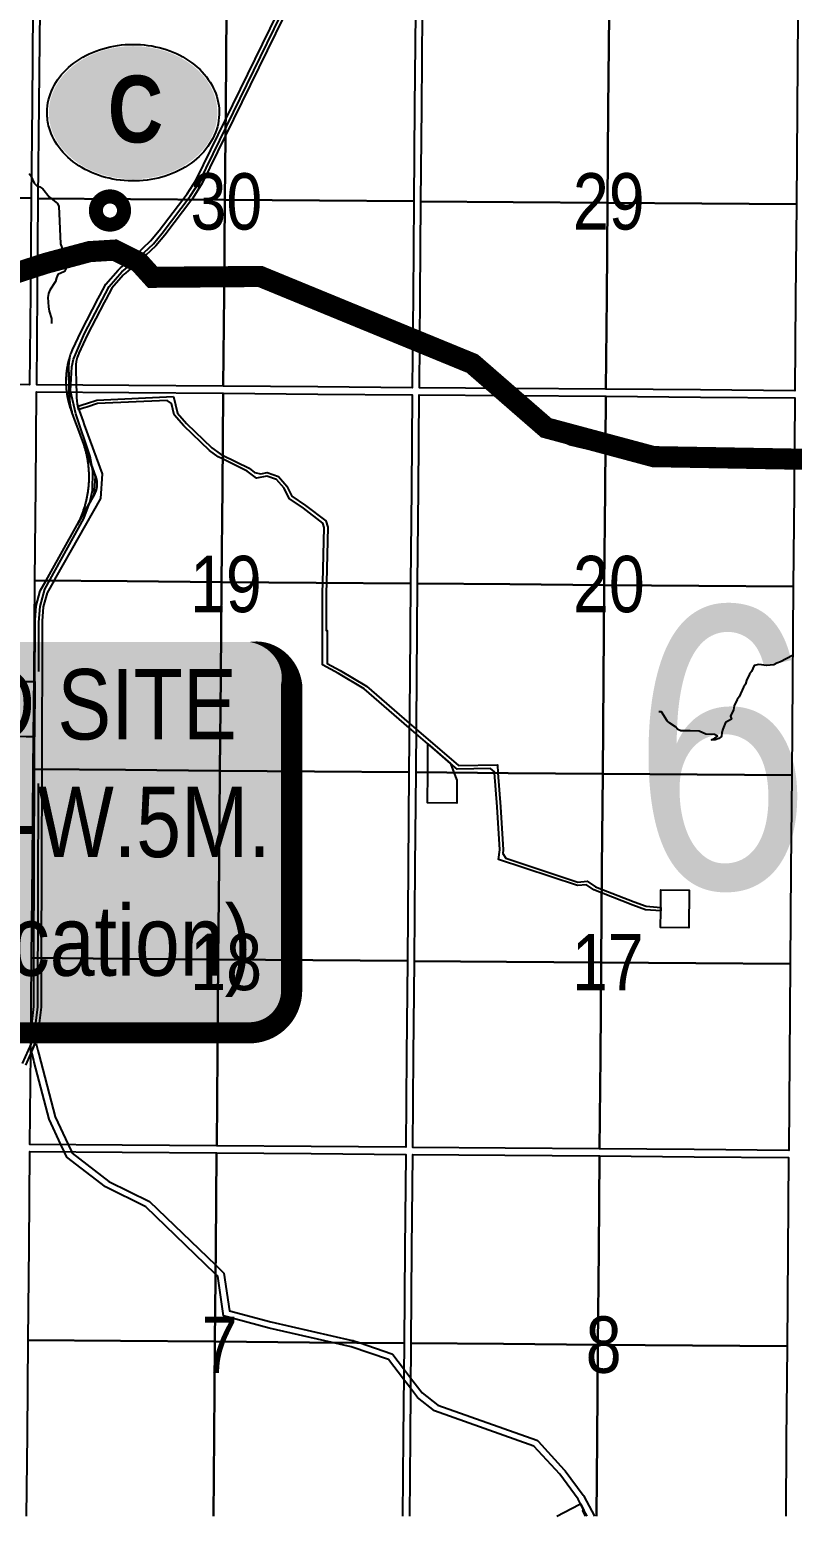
# Model space of a CAD drawing. Extents: x 463734 to 467682, y 6044208 to 6047032.
# Drawn here: x 466264.8 to 466373.1, y 6044452.8 to 6044663.8 of the extents above; entities that cross this region are included whole.
import ezdxf
from ezdxf.enums import TextEntityAlignment as Align

# ---------------------------------------------------------------- set-up
doc = ezdxf.new("R2010")
doc.units = 0
doc.header["$LTSCALE"] = 5
doc.linetypes.add('DASHED2', pattern=[9.525, 6.35, -3.175])
for name, color, linetype in [('CG-NOTES', 7, 'Continuous'), ('RoadSeg', 57, 'DASHED2'), ('ROUTE-MAP-ROUTE', 90, 'Continuous'), ('T-WATER', 160, 'Continuous')]:
    doc.layers.add(name, color=color, linetype=linetype)
doc.layers.add('Sections', color=7, linetype='Continuous', true_color=0x13f661)
doc.styles.add('120', font='ARIALN.TTF', dxfattribs={"height": 13})
doc.styles.add('80', font='ARIALN.TTF', dxfattribs={"height": 10})
doc.styles.add('BOLD', font='ARIALNB.TTF')

# ---------------------------------------------------------------- blocks, each defined once
blk = doc.blocks.new('*U425')
h = blk.add_hatch(color=255)
edge = h.paths.add_edge_path()
edge.add_line((-46.5, -28.5), (46.5, -28.5))
edge.add_arc((46.5, -22.5), 6, 270, 360)
edge.add_line((52.5, -22.5), (52.5, 21))
edge.add_arc((46.5, 21), 6, 0, 90)
edge.add_line((46.5, 27), (-46.5, 27))
edge.add_arc((-46.5, 21), 6, 90, 180)
edge.add_line((-52.5, 21), (-52.5, -22.5))
edge.add_arc((-46.5, -22.5), 6, 180, 270)
at = {"color": 14, "flags": 128}
blk.add_lwpolyline([(-32.7, 50.19, 0, 7.5, 0), (0, 0, 0, 0, 0)], format="xyseb", dxfattribs=at)
blk.add_lwpolyline([(-46.5, -28.5, 3, 3, 0), (46.5, -28.5, 3, 3, 0.414214), (52.5, -22.5, 3, 3, 0), (52.5, 21, 3, 0, 0.414214), (46.5, 27, 0, 0, 0), (-46.5, 27, 0, 0, 0.414214), (-52.5, 21, 0, 0, 0), (-52.5, -22.5, 0, 3, 0.414214)], format="xyseb", close=True, dxfattribs=at)
at = {"color": 14, "style": '80'}
blk.add_attdef('ENTER_TEXT_001', (-35.99, -5), '', height=10, dxfattribs=at)
blk = doc.blocks.new('AA')
at = {"const_width": 4}
blk.add_lwpolyline([(-1, 0, 1), (1, 0, 1)], format="xyb", close=True, dxfattribs=at)
blk.add_circle((0, 0), 2)
blk = doc.blocks.new('Route_Letters')
h = blk.add_hatch(color=255)
h.dxf.hatch_style = 1
edge = h.paths.add_edge_path()
edge.add_ellipse((-0.12, 0.46), major_axis=(-11.97, 0), ratio=0.789318, start_angle=0, end_angle=360)
at = {"color": 5}
blk.add_open_spline([(-12.34, 0.46), (-12.34, -0.25), (-12.24, -0.97), (-11.72, -2.79), (-11.14, -3.88), (-9.56, -5.81), (-8.54, -6.66), (-6.22, -8.02), (-4.9, -8.54), (-2.12, -9.17), (-0.66, -9.3), (2.22, -9.13), (3.64, -8.84), (6.27, -7.89), (7.48, -7.22), (9.54, -5.6), (10.38, -4.64), (11.6, -2.54), (11.97, -1.4), (12.18, 0.91), (12.02, 2.08), (11.2, 4.3), (10.54, 5.35), (8.8, 7.2), (7.72, 7.99), (5.29, 9.24), (3.93, 9.68), (1.11, 10.18), (-0.35, 10.23), (-3.22, 9.91), (-4.61, 9.55), (-7.16, 8.47), (-8.32, 7.75), (-10.24, 6.02), (-11, 5.02), (-12.05, 2.86), (-12.32, 1.7), (-12.34, 0.52), (-12.34, 0.49), (-12.34, 0.46)], degree=3, knots=[0, 0, 0, 0, 0.219529, 0.219529, 0.575727, 0.575727, 0.931924, 0.931924, 1.288121, 1.288121, 1.644318, 1.644318, 2.000515, 2.000515, 2.356712, 2.356712, 2.712909, 2.712909, 3.069107, 3.069107, 3.425304, 3.425304, 3.781501, 3.781501, 4.137698, 4.137698, 4.493895, 4.493895, 4.850092, 4.850092, 5.20629, 5.20629, 5.562487, 5.562487, 5.918684, 5.918684, 6.274881, 6.274881, 6.283185, 6.283185, 6.283185, 6.283185], dxfattribs=at)
at = {"color": 14, "style": 'BOLD'}
blk.add_attdef('A', text='', height=9.5, dxfattribs=at).set_placement((0.22, 0.98), align=Align.MIDDLE)

msp = doc.modelspace()

# ---------------------------------------------------------------- linework, layer by layer
at = {"layer": 'RoadSeg'}
for points in [[(466279.69, 6044630.898), (466282.389, 6044633.43), (466283.655, 6044634.929), (466287.619, 6044640.16), (466288.919, 6044642.225), (466300.479, 6044665.846), (466320.402, 6044705.791), (466321.102, 6044707.457), (466321.435, 6044709.123), (466321.468, 6044710.822), (466319.169, 6044741.373), (466319.403, 6044742.972), (466320.302, 6044744.737), (466321.268, 6044745.87), (466328.764, 6044753.533)], [(466279.69, 6044630.898), (466278.924, 6044631.531), (466277.492, 6044632.264), (466275.892, 6044632.697), (466275.026, 6044632.697), (466273.76, 6044632.597), (466271.228, 6044631.931), (466263.332, 6044629.399), (466260.534, 6044629.066), (466208.062, 6044628.999), (466183.242, 6044629.199), (466145.395, 6044629.199)], [(466263.832, 6044517.058), (466265.065, 6044519.924), (466265.664, 6044522.489), (466265.964, 6044525.087), (466266.131, 6044579.725), (466266.297, 6044581.924), (466266.964, 6044584.389), (466272.527, 6044594.417), (466273.36, 6044596.683), (466273.727, 6044598.415), (466273.793, 6044601.147), (466273.394, 6044603.212), (466271.395, 6044609.276), (466270.629, 6044612.541), (466270.795, 6044615.972), (466271.062, 6044617.038), (466272.627, 6044620.703), (466276.092, 6044627.367), (466277.925, 6044629.432), (466279.69, 6044630.898)], [(466384.968, 6044602.513), (466372.375, 6044602.746), (466371.708, 6044602.913), (466368.61, 6044602.846), (466364.479, 6044603.046), (466356.883, 6044603.113), (466353.385, 6044603.246), (466342.857, 6044605.178), (466340.491, 6044606.045), (466339.192, 6044606.777), (466336.927, 6044608.443), (466331.23, 6044613.807), (466328.731, 6044615.839), (466323.6, 6044618.538), (466319.303, 6044620.537), (466302.545, 6044626.533), (466298.147, 6044627.966), (466295.049, 6044628.499), (466292.084, 6044628.633), (466287.153, 6044628.533), (466283.388, 6044628.732), (466281.956, 6044629.199), (466279.69, 6044630.898)]]:
    msp.add_lwpolyline(points, dxfattribs=at)
at = {"layer": 'ROUTE-MAP-ROUTE', "const_width": 2.998, "flags": 128}
msp.add_lwpolyline([(466477.759, 6044562.945), (466477.64, 6044571.321), (466476.483, 6044579.747), (466476.604, 6044583.963), (466477.096, 6044601.023), (466353.37, 6044603.208), (466338.138, 6044607.294), (466327.658, 6044616.409), (466297.551, 6044628.775), (466282.275, 6044628.659), (466280.334, 6044630.801), (466276.872, 6044632.518), (466273.33, 6044632.302), (466267.111, 6044630.64), (466261.761, 6044628.905), (466210.93, 6044629.122), (466212.015, 6044622.185), (466216.498, 6044619.511), (466215.155, 6044613.903)], dxfattribs=at)
at = {"layer": 'Sections', "color": 8}
for points in [[(466264.933, 6044626.477), (466264.817, 6044613.42), (466251.409, 6044613.544), (466238.001, 6044613.668), (466224.592, 6044613.792), (466211.519, 6044613.913), (466211.64, 6044626.975), (466211.764, 6044640.373), (466211.889, 6044653.771), (466212.013, 6044667.168), (466225.081, 6044667.042), (466238.484, 6044666.913), (466251.887, 6044666.784), (466265.29, 6044666.655), (466265.171, 6044653.262), (466265.052, 6044639.87)], [(466265.171, 6044653.262), (466265.052, 6044639.87), (466251.647, 6044639.997), (466238.241, 6044640.123), (466238.363, 6044653.518), (466238.484, 6044666.913), (466251.887, 6044666.784), (466265.29, 6044666.655)], [(466319.241, 6044626.05), (466319.13, 6044612.992), (466305.719, 6044613.098), (466292.308, 6044613.203), (466278.898, 6044613.309), (466265.822, 6044613.412), (466265.938, 6044626.469), (466266.057, 6044639.862), (466266.176, 6044653.255), (466266.295, 6044666.647), (466279.366, 6044666.545), (466292.772, 6044666.439), (466306.178, 6044666.334), (466319.584, 6044666.229), (466319.47, 6044652.836), (466319.355, 6044639.443)], [(466292.655, 6044653.047), (466292.539, 6044639.654), (466279.13, 6044639.759), (466266.057, 6044639.862), (466266.176, 6044653.255), (466266.295, 6044666.647), (466279.366, 6044666.545), (466292.772, 6044666.439)], [(466319.47, 6044652.836), (466319.355, 6044639.443), (466305.947, 6044639.549), (466292.539, 6044639.654), (466292.655, 6044653.047), (466292.772, 6044666.439), (466306.178, 6044666.334), (466319.584, 6044666.229)], [(466373.547, 6044625.627), (466373.44, 6044612.568), (466360.03, 6044612.673), (466346.62, 6044612.777), (466333.21, 6044612.882), (466320.135, 6044612.984), (466320.246, 6044626.042), (466320.36, 6044639.435), (466320.474, 6044652.828), (466320.589, 6044666.221), (466333.659, 6044666.119), (466347.064, 6044666.015), (466360.47, 6044665.911), (466373.875, 6044665.807), (466373.766, 6044652.413), (466373.656, 6044639.02)], [(466346.841, 6044639.229), (466333.433, 6044639.333), (466320.36, 6044639.435), (466320.474, 6044652.828), (466320.589, 6044666.221), (466333.659, 6044666.119), (466347.064, 6044666.015), (466346.953, 6044652.622)], [(466373.766, 6044652.413), (466373.656, 6044639.02), (466360.249, 6044639.124), (466346.841, 6044639.229), (466346.953, 6044652.622), (466347.064, 6044666.015), (466360.47, 6044665.911), (466373.875, 6044665.807)], [(466264.933, 6044626.477), (466264.817, 6044613.42), (466251.409, 6044613.544), (466238.001, 6044613.668), (466238.119, 6044626.728), (466238.241, 6044640.123), (466251.647, 6044639.997), (466265.052, 6044639.87)], [(466292.539, 6044639.654), (466292.422, 6044626.261), (466292.308, 6044613.203), (466278.898, 6044613.309), (466265.822, 6044613.412), (466265.938, 6044626.469), (466266.057, 6044639.862), (466279.13, 6044639.759)], [(466292.308, 6044613.203), (466292.422, 6044626.261), (466292.539, 6044639.654), (466305.947, 6044639.549), (466319.355, 6044639.443), (466319.241, 6044626.05), (466319.13, 6044612.992), (466305.719, 6044613.098)], [(466346.729, 6044625.835), (466346.62, 6044612.777), (466333.21, 6044612.882), (466320.135, 6044612.984), (466320.246, 6044626.042), (466320.36, 6044639.435), (466333.433, 6044639.333), (466346.841, 6044639.229)], [(466346.841, 6044639.229), (466360.249, 6044639.124), (466373.656, 6044639.02), (466373.547, 6044625.627), (466373.44, 6044612.568), (466360.03, 6044612.673), (466346.62, 6044612.777), (466346.729, 6044625.835)], [(466270.805, 6044609.632), (466270.823, 6044609.577), (466270.805, 6044609.607), (466270.768, 6044609.704), (466270.733, 6044609.801), (466270.698, 6044609.898), (466270.664, 6044609.995), (466270.631, 6044610.093), (466270.598, 6044610.191), (466270.567, 6044610.289), (466270.536, 6044610.388), (466270.506, 6044610.487), (466270.478, 6044610.586), (466270.449, 6044610.685), (466270.422, 6044610.785), (466270.396, 6044610.884), (466270.37, 6044610.984), (466270.346, 6044611.085), (466270.322, 6044611.185), (466270.299, 6044611.286), (466270.277, 6044611.387), (466270.256, 6044611.488), (466270.236, 6044611.589), (466270.217, 6044611.69), (466270.198, 6044611.792), (466270.181, 6044611.893), (466270.164, 6044611.995), (466270.148, 6044612.097), (466270.133, 6044612.199), (466270.119, 6044612.302), (466270.107, 6044612.397), (466270.094, 6044612.506), (466270.082, 6044612.609), (466270.072, 6044612.712), (466270.062, 6044612.814), (466270.053, 6044612.917), (466270.045, 6044613.02), (466270.038, 6044613.123), (466270.032, 6044613.226), (466270.027, 6044613.329), (466270.024, 6044613.403), (466270.023, 6044613.432), (466270.02, 6044613.535), (466270.017, 6044613.639), (466270.016, 6044613.742), (466270.015, 6044613.845), (466270.015, 6044613.948), (466270.016, 6044614.051), (466270.018, 6044614.154), (466270.021, 6044614.258), (466270.025, 6044614.361), (466270.029, 6044614.464), (466270.035, 6044614.567), (466270.041, 6044614.67), (466270.049, 6044614.773), (466270.057, 6044614.876), (466270.066, 6044614.978), (466270.076, 6044615.081), (466270.087, 6044615.184), (466270.099, 6044615.286), (466270.111, 6044615.389), (466270.125, 6044615.491), (466270.14, 6044615.593), (466270.155, 6044615.695), (466270.171, 6044615.797), (466270.188, 6044615.899), (466270.206, 6044616.001), (466270.225, 6044616.102), (466270.245, 6044616.203), (466270.265, 6044616.304), (466270.287, 6044616.405), (466270.309, 6044616.506), (466270.332, 6044616.607), (466270.357, 6044616.707), (466270.382, 6044616.807), (466270.407, 6044616.907), (466270.434, 6044617.007), (466270.462, 6044617.106), (466270.49, 6044617.205), (466270.514, 6044617.262), (466270.504, 6044617.218), (466270.493, 6044617.175), (466270.483, 6044617.131), (466270.473, 6044617.087), (466270.464, 6044617.043), (466270.455, 6044616.999), (466270.447, 6044616.955), (466270.439, 6044616.911), (466270.431, 6044616.867), (466270.423, 6044616.823), (466270.416, 6044616.778), (466270.41, 6044616.734), (466270.403, 6044616.69), (466270.397, 6044616.645), (466270.392, 6044616.601), (466270.387, 6044616.556), (466270.382, 6044616.512), (466270.378, 6044616.467), (466270.374, 6044616.422), (466270.37, 6044616.378), (466270.367, 6044616.333), (466270.364, 6044616.288), (466270.362, 6044616.243), (466270.36, 6044616.199), (466270.358, 6044616.154), (466270.357, 6044616.109), (466270.356, 6044616.064), (466270.355, 6044616.019), (466270.355, 6044615.974), (466270.355, 6044615.93), (466270.356, 6044615.885), (466270.357, 6044615.84), (466270.423, 6044613.4), (466270.45, 6044612.395), (466270.473, 6044611.543), (466270.475, 6044611.486), (466270.477, 6044611.429), (466270.48, 6044611.371), (466270.483, 6044611.314), (466270.487, 6044611.257), (466270.491, 6044611.2), (466270.496, 6044611.143), (466270.501, 6044611.086), (466270.506, 6044611.029), (466270.513, 6044610.972), (466270.519, 6044610.915), (466270.526, 6044610.858), (466270.534, 6044610.802), (466270.542, 6044610.745), (466270.551, 6044610.688), (466270.56, 6044610.632), (466270.569, 6044610.575), (466270.58, 6044610.519), (466270.59, 6044610.463), (466270.601, 6044610.406), (466270.613, 6044610.35), (466270.625, 6044610.294), (466270.637, 6044610.238), (466270.65, 6044610.183), (466270.663, 6044610.127), (466270.677, 6044610.071), (466270.692, 6044610.016), (466270.706, 6044609.961), (466270.722, 6044609.906), (466270.737, 6044609.851), (466270.754, 6044609.796), (466270.77, 6044609.741), (466270.788, 6044609.686), (466270.805, 6044609.632)], [(466318.778, 6044571.809), (466318.664, 6044558.416), (466305.249, 6044558.522), (466291.833, 6044558.628), (466278.418, 6044558.734), (466265.337, 6044558.837), (466265.456, 6044572.23), (466265.575, 6044585.622), (466265.694, 6044599.015), (466265.813, 6044612.407), (466278.889, 6044612.304), (466292.3, 6044612.199), (466305.71, 6044612.093), (466319.121, 6044611.988), (466319.007, 6044598.595), (466318.893, 6044585.202)], [(466292.183, 6044598.806), (466292.067, 6044585.414), (466278.653, 6044585.519), (466265.575, 6044585.622), (466265.694, 6044599.015), (466265.813, 6044612.407), (466278.889, 6044612.304), (466292.3, 6044612.199)], [(466319.007, 6044598.595), (466318.893, 6044585.202), (466305.48, 6044585.308), (466292.067, 6044585.414), (466292.183, 6044598.806), (466292.3, 6044612.199), (466305.71, 6044612.093), (466319.121, 6044611.988)], [(466285.249, 6044611.737), (466285.788, 6044609.39), (466287.08, 6044607.913), (466290.693, 6044604.474), (466291.86, 6044603.588), (466292.189, 6044603.429), (466295.989, 6044601.587), (466296.75, 6044600.978), (466297.629, 6044600.767), (466298.515, 6044600.951), (466300.137, 6044600.372), (466301.346, 6044599.024), (466302.057, 6044597.594), (466303.99, 6044596.276), (466306.878, 6044594.079), (466307.143, 6044593.201), (466306.937, 6044585.32), (466306.899, 6044583.868), (466306.894, 6044578.542), (466307.06, 6044578.542), (466307.057, 6044573.859), (466308.902, 6044572.84), (466312.614, 6044570.646), (466318.689, 6044565.395), (466319.686, 6044564.533), (466325.673, 6044559.357), (466331.212, 6044559.487), (466331.299, 6044558.341), (466331.666, 6044553.521), (466332.041, 6044547.387), (466331.986, 6044546.882), (466332.416, 6044546.215), (466342.636, 6044542.832), (466343.975, 6044542.938), (466345.119, 6044542.17), (466345.993, 6044541.825), (466350.607, 6044540.002), (466352.334, 6044539.394), (466354.396, 6044539.232), (466354.392, 6044538.731), (466352.229, 6044538.901), (466350.433, 6044539.534), (466345.988, 6044541.289), (466344.885, 6044541.725), (466343.841, 6044542.426), (466342.574, 6044542.326), (466331.39, 6044546.026), (466331.54, 6044547.399), (466331.168, 6044553.487), (466330.798, 6044558.345), (466330.788, 6044558.479), (466330.251, 6044558.965), (466325.493, 6044558.853), (466324.578, 6044559.644), (466322.666, 6044561.297), (466321.358, 6044562.427), (466319.681, 6044563.877), (466318.683, 6044564.739), (466312.322, 6044570.239), (466308.654, 6044572.406), (466306.391, 6044573.656), (466306.399, 6044583.875), (466306.437, 6044585.324), (466306.641, 6044593.134), (466306.447, 6044593.78), (466303.697, 6044595.87), (466301.668, 6044597.254), (466300.929, 6044598.741), (466299.85, 6044599.944), (466298.48, 6044600.434), (466297.011, 6044600.128), (466295.72, 6044601.162), (466292.184, 6044602.876), (466291.597, 6044603.16), (466290.369, 6044604.093), (466286.719, 6044607.567), (466285.329, 6044609.156), (466284.967, 6044610.732), (466284.356, 6044611.196), (466274.447, 6044610.735), (466272.951, 6044610.245), (466272.541, 6044610.111), (466271.992, 6044609.929), (466271.8, 6044609.868), (466271.692, 6044610.204), (466271.659, 6044610.347), (466271.848, 6044610.413), (466272.401, 6044610.591), (466272.908, 6044610.757), (466274.356, 6044611.231), (466285.249, 6044611.737)], [(466373.104, 6044571.384), (466372.994, 6044557.991), (466359.579, 6044558.096), (466346.164, 6044558.201), (466332.749, 6044558.306), (466319.669, 6044558.409), (466319.783, 6044571.801), (466319.897, 6044585.194), (466320.012, 6044598.587), (466320.126, 6044611.98), (466333.201, 6044611.878), (466346.611, 6044611.773), (466360.022, 6044611.668), (466373.432, 6044611.564), (466373.323, 6044598.171), (466373.213, 6044584.777)], [(466346.388, 6044584.987), (466332.975, 6044585.092), (466319.897, 6044585.194), (466320.012, 6044598.587), (466320.126, 6044611.98), (466333.201, 6044611.878), (466346.611, 6044611.773), (466346.5, 6044598.38)], [(466373.323, 6044598.171), (466373.213, 6044584.777), (466359.801, 6044584.882), (466346.388, 6044584.987), (466346.5, 6044598.38), (466346.611, 6044611.773), (466360.022, 6044611.668), (466373.432, 6044611.564)], [(466273.978, 6044597.783), (466271.588, 6044593.521), (466271.645, 6044593.638), (466271.702, 6044593.751), (466271.759, 6044593.864), (466271.815, 6044593.978), (466271.87, 6044594.092), (466271.924, 6044594.207), (466271.976, 6044594.322), (466272.028, 6044594.438), (466272.079, 6044594.554), (466272.129, 6044594.671), (466272.178, 6044594.788), (466272.225, 6044594.905), (466272.272, 6044595.023), (466272.318, 6044595.141), (466272.362, 6044595.26), (466272.406, 6044595.379), (466272.449, 6044595.499), (466272.49, 6044595.618), (466272.531, 6044595.739), (466272.57, 6044595.859), (466272.608, 6044595.98), (466272.646, 6044596.101), (466272.682, 6044596.223), (466272.717, 6044596.345), (466272.751, 6044596.467), (466272.785, 6044596.589), (466272.817, 6044596.712), (466272.847, 6044596.835), (466272.877, 6044596.958), (466272.906, 6044597.081), (466272.934, 6044597.205), (466272.96, 6044597.329), (466272.986, 6044597.453), (466273.01, 6044597.578), (466273.034, 6044597.702), (466273.056, 6044597.827), (466273.077, 6044597.952), (466273.097, 6044598.077), (466273.116, 6044598.203), (466273.134, 6044598.328), (466273.151, 6044598.454), (466273.167, 6044598.58), (466273.181, 6044598.706), (466273.195, 6044598.832), (466273.207, 6044598.958), (466273.219, 6044599.084), (466273.229, 6044599.211), (466273.238, 6044599.337), (466273.246, 6044599.464), (466273.253, 6044599.59), (466273.259, 6044599.717), (466273.263, 6044599.844), (466273.267, 6044599.971), (466273.269, 6044600.097), (466273.271, 6044600.224), (466273.271, 6044600.351), (466273.27, 6044600.478), (466273.268, 6044600.605), (466273.265, 6044600.731), (466273.261, 6044600.858), (466273.256, 6044600.985), (466273.249, 6044601.111), (466273.242, 6044601.238), (466273.233, 6044601.365), (466273.224, 6044601.491), (466273.213, 6044601.617), (466273.201, 6044601.744), (466273.188, 6044601.87), (466273.174, 6044601.996), (466273.159, 6044602.122), (466273.142, 6044602.247), (466273.125, 6044602.373), (466273.107, 6044602.498), (466273.087, 6044602.624), (466273.066, 6044602.749), (466273.045, 6044602.874), (466273.022, 6044602.998), (466272.998, 6044603.123), (466272.973, 6044603.247), (466272.947, 6044603.371), (466272.92, 6044603.495), (466272.891, 6044603.619), (466272.862, 6044603.742), (466272.832, 6044603.865), (466272.8, 6044603.988), (466272.767, 6044604.111), (466272.734, 6044604.233), (466272.699, 6044604.355), (466272.663, 6044604.477), (466272.627, 6044604.598), (466272.589, 6044604.719), (466272.55, 6044604.84), (466272.514, 6044604.964), (466274.188, 6044600.402), (466274.197, 6044600.376), (466274.206, 6044600.35), (466274.215, 6044600.324), (466274.224, 6044600.298), (466274.232, 6044600.272), (466274.24, 6044600.245), (466274.248, 6044600.219), (466274.256, 6044600.193), (466274.264, 6044600.167), (466274.271, 6044600.14), (466274.278, 6044600.114), (466274.285, 6044600.087), (466274.291, 6044600.06), (466274.298, 6044600.034), (466274.304, 6044600.007), (466274.31, 6044599.98), (466274.315, 6044599.953), (466274.321, 6044599.927), (466274.326, 6044599.9), (466274.331, 6044599.873), (466274.335, 6044599.846), (466274.34, 6044599.819), (466274.344, 6044599.792), (466274.348, 6044599.764), (466274.352, 6044599.737), (466274.355, 6044599.71), (466274.359, 6044599.683), (466274.362, 6044599.656), (466274.365, 6044599.628), (466274.367, 6044599.601), (466274.37, 6044599.574), (466274.372, 6044599.546), (466274.373, 6044599.519), (466274.375, 6044599.492), (466274.376, 6044599.464), (466274.378, 6044599.437), (466274.378, 6044599.409), (466274.379, 6044599.382), (466274.38, 6044599.355), (466274.38, 6044599.327), (466274.38, 6044599.3), (466274.379, 6044599.272), (466274.379, 6044599.245), (466274.378, 6044599.217), (466274.377, 6044599.19), (466274.376, 6044599.163), (466274.374, 6044599.135), (466274.373, 6044599.108), (466274.371, 6044599.081), (466274.368, 6044599.053), (466274.366, 6044599.026), (466274.363, 6044598.999), (466274.36, 6044598.971), (466274.357, 6044598.944), (466274.354, 6044598.917), (466274.35, 6044598.89), (466274.346, 6044598.863), (466274.342, 6044598.835), (466274.338, 6044598.808), (466274.333, 6044598.781), (466274.328, 6044598.754), (466274.323, 6044598.727), (466274.318, 6044598.701), (466274.313, 6044598.674), (466274.307, 6044598.647), (466274.301, 6044598.62), (466274.295, 6044598.593), (466274.288, 6044598.567), (466274.281, 6044598.54), (466274.275, 6044598.514), (466274.267, 6044598.487), (466274.26, 6044598.461), (466274.252, 6044598.434), (466274.245, 6044598.408), (466274.236, 6044598.382), (466274.228, 6044598.356), (466274.22, 6044598.33), (466274.211, 6044598.304), (466274.202, 6044598.278), (466274.193, 6044598.252), (466274.183, 6044598.226), (466274.174, 6044598.201), (466274.164, 6044598.175), (466274.154, 6044598.15), (466274.143, 6044598.124), (466274.133, 6044598.099), (466274.122, 6044598.074), (466274.111, 6044598.048), (466274.1, 6044598.023), (466274.088, 6044597.999), (466274.077, 6044597.974), (466274.065, 6044597.949), (466274.053, 6044597.924), (466274.041, 6044597.9), (466274.028, 6044597.875), (466274.015, 6044597.851), (466274.002, 6044597.827), (466273.989, 6044597.803), (466273.978, 6044597.783)], [(466291.95, 6044572.021), (466291.833, 6044558.628), (466278.418, 6044558.734), (466265.337, 6044558.837), (466265.456, 6044572.23), (466265.575, 6044585.622), (466278.653, 6044585.519), (466292.067, 6044585.414)], [(466318.778, 6044571.809), (466318.664, 6044558.416), (466305.249, 6044558.522), (466291.833, 6044558.628), (466291.95, 6044572.021), (466292.067, 6044585.414), (466305.48, 6044585.308), (466318.893, 6044585.202)], [(466346.388, 6044584.987), (466346.276, 6044571.594), (466346.164, 6044558.201), (466332.749, 6044558.306), (466319.669, 6044558.409), (466319.783, 6044571.801), (466319.897, 6044585.194), (466332.975, 6044585.092)], [(466373.104, 6044571.384), (466372.994, 6044557.991), (466359.579, 6044558.096), (466346.164, 6044558.201), (466346.276, 6044571.594), (466346.388, 6044584.987), (466359.801, 6044584.882), (466373.213, 6044584.777)], [(466264.339, 6044563.463), (466260.365, 6044563.481), (466260.402, 6044571.307), (466264.408, 6044571.288), (466265.413, 6044571.283), (466265.563, 6044571.282), (466265.526, 6044563.457), (466265.344, 6044563.458), (466264.339, 6044563.463)], [(466325.476, 6044557.278), (466325.448, 6044554.029), (466321.286, 6044554.065), (466321.324, 6044558.42), (466321.358, 6044562.427), (466324.578, 6044559.644), (466325.054, 6044558.39), (466325.476, 6044557.278)], [(466318.321, 6044518.238), (466318.21, 6044505.18), (466304.79, 6044505.286), (466291.37, 6044505.392), (466277.95, 6044505.498), (466264.865, 6044505.602), (466264.98, 6044518.659), (466265.099, 6044532.052), (466265.218, 6044545.444), (466265.337, 6044558.837), (466278.418, 6044558.734), (466291.833, 6044558.628), (466305.249, 6044558.522), (466318.664, 6044558.416), (466318.55, 6044545.024), (466318.436, 6044531.631)], [(466291.717, 6044545.235), (466291.6, 6044531.843), (466278.182, 6044531.949), (466265.099, 6044532.052), (466265.218, 6044545.444), (466265.337, 6044558.837), (466278.418, 6044558.734), (466291.833, 6044558.628)], [(466318.436, 6044531.631), (466305.018, 6044531.737), (466291.6, 6044531.843), (466291.717, 6044545.235), (466291.833, 6044558.628), (466305.249, 6044558.522), (466318.664, 6044558.416), (466318.55, 6044545.024)], [(466372.666, 6044517.811), (466372.56, 6044504.752), (466359.14, 6044504.858), (466345.72, 6044504.963), (466332.3, 6044505.069), (466319.215, 6044505.172), (466319.326, 6044518.23), (466319.44, 6044531.623), (466319.555, 6044545.016), (466319.669, 6044558.409), (466332.749, 6044558.306), (466346.164, 6044558.201), (466359.579, 6044558.096), (466372.994, 6044557.991), (466372.885, 6044544.597), (466372.776, 6044531.204)], [(466346.052, 6044544.808), (466345.94, 6044531.414), (466332.523, 6044531.52), (466319.44, 6044531.623), (466319.555, 6044545.016), (466319.669, 6044558.409), (466332.749, 6044558.306), (466346.164, 6044558.201)], [(466372.885, 6044544.597), (466372.776, 6044531.204), (466359.358, 6044531.309), (466345.94, 6044531.414), (466346.052, 6044544.808), (466346.164, 6044558.201), (466359.579, 6044558.096), (466372.994, 6044557.991)], [(466354.392, 6044538.731), (466354.396, 6044539.232), (466354.416, 6044541.707), (466358.411, 6044541.675), (466358.369, 6044536.352), (466354.374, 6044536.383), (466354.392, 6044538.731)], [(466291.483, 6044518.45), (466291.37, 6044505.392), (466277.95, 6044505.498), (466264.865, 6044505.602), (466264.98, 6044518.659), (466265.099, 6044532.052), (466278.182, 6044531.949), (466291.6, 6044531.843)], [(466318.436, 6044531.631), (466318.321, 6044518.238), (466318.21, 6044505.18), (466304.79, 6044505.286), (466291.37, 6044505.392), (466291.483, 6044518.45), (466291.6, 6044531.843), (466305.018, 6044531.737)], [(466345.829, 6044518.021), (466345.72, 6044504.963), (466332.3, 6044505.069), (466319.215, 6044505.172), (466319.326, 6044518.23), (466319.44, 6044531.623), (466332.523, 6044531.52), (466345.94, 6044531.414)], [(466372.666, 6044517.811), (466372.56, 6044504.752), (466359.14, 6044504.858), (466345.72, 6044504.963), (466345.829, 6044518.021), (466345.94, 6044531.414), (466359.358, 6044531.309), (466372.776, 6044531.204)], [(466291.244, 6044490.995), (466291.128, 6044477.602), (466277.705, 6044477.708), (466264.618, 6044477.812), (466264.737, 6044491.205), (466264.856, 6044504.597), (466277.941, 6044504.494), (466291.361, 6044504.388)], [(466317.973, 6044477.39), (466304.55, 6044477.496), (466291.128, 6044477.602), (466291.244, 6044490.995), (466291.361, 6044504.388), (466304.781, 6044504.281), (466318.201, 6044504.175), (466318.087, 6044490.783)], [(466345.599, 6044490.566), (466345.488, 6044477.172), (466332.065, 6044477.278), (466318.978, 6044477.382), (466319.092, 6044490.775), (466319.206, 6044504.168), (466332.291, 6044504.064), (466345.711, 6044503.959)], [(466372.442, 6044490.355), (466372.332, 6044476.961), (466358.91, 6044477.067), (466345.488, 6044477.172), (466345.599, 6044490.566), (466345.711, 6044503.959), (466359.131, 6044503.853), (466372.551, 6044503.748)]]:
    msp.add_lwpolyline(points, close=True, dxfattribs=at)
for points in [[(466300.901, 6044665.666), (466292.583, 6044648.667), (466289.329, 6044642.019), (466288.004, 6044639.912), (466287.854, 6044639.715), (466284.018, 6044634.652), (466282.724, 6044633.119), (466280.517, 6044631.046), (466280.495, 6044631.026), (466279.993, 6044630.556), (466279.508, 6044630.156), (466279.483, 6044630.135), (466278.465, 6044629.288), (466278.245, 6044629.104), (466278.103, 6044628.943), (466276.481, 6044627.114), (466275.649, 6044625.515), (466275.417, 6044625.069), (466273.053, 6044620.522), (466271.828, 6044617.891), (466271.784, 6044617.796), (466271.766, 6044617.755), (466271.657, 6044617.508), (466271.581, 6044617.282), (466271.524, 6044617.111), (466271.432, 6044616.702), (466271.381, 6044616.286), (466271.372, 6044615.867), (466271.438, 6044613.392), (466271.465, 6044612.387), (466271.487, 6044611.57), (466271.519, 6044611.11), (466271.587, 6044610.653), (466271.659, 6044610.347), (466271.692, 6044610.204), (466271.8, 6044609.868), (466271.833, 6044609.765), (466272.406, 6044608.203), (466272.58, 6044607.729), (466275.14, 6044600.752), (466274.864, 6044597.287), (466268.559, 6044586.09), (466268.312, 6044585.652), (466268.297, 6044585.625), (466267.304, 6044583.862), (466266.766, 6044581.871), (466266.615, 6044579.873), (466266.604, 6044579.738), (466266.603, 6044579.37), (466266.541, 6044558.852), (466266.459, 6044532.065), (466266.438, 6044525.091), (466266.131, 6044522.435), (466265.628, 6044520.284), (466265.515, 6044519.797), (466265.077, 6044518.779), (466264.944, 6044518.471), (466264.251, 6044516.86)], [(466264.546, 6044520.116), (466264.975, 6044521.95), (466265.129, 6044522.609), (466265.423, 6044525.151), (466265.441, 6044532.073), (466265.514, 6044558.86), (466265.526, 6044563.457), (466265.563, 6044571.282), (466265.588, 6044579.514), (466265.589, 6044579.778), (466265.607, 6044580.016), (466265.761, 6044582.044), (466266.327, 6044584.138), (466267.165, 6044585.634), (466267.392, 6044586.037), (466267.638, 6044586.476), (466271.588, 6044593.521), (466273.978, 6044597.783), (466274.188, 6044600.402), (466272.514, 6044604.964), (466271.576, 6044607.518), (466271.403, 6044607.993), (466270.88, 6044609.415), (466270.825, 6044609.579), (466270.807, 6044609.634), (466270.79, 6044609.688), (466270.772, 6044609.743), (466270.755, 6044609.797), (466270.739, 6044609.852), (466270.722, 6044609.906), (466270.714, 6044609.933), (466270.707, 6044609.961), (466270.693, 6044610.017), (466270.679, 6044610.073), (466270.666, 6044610.129), (466270.652, 6044610.184), (466270.639, 6044610.24), (466270.627, 6044610.296), (466270.614, 6044610.352), (466270.602, 6044610.407), (466270.59, 6044610.463), (466270.581, 6044610.519), (466270.571, 6044610.576), (466270.562, 6044610.633), (466270.553, 6044610.689), (466270.545, 6044610.746), (466270.537, 6044610.803), (466270.528, 6044610.859), (466270.521, 6044610.916), (466270.513, 6044610.972), (466270.509, 6044611.001), (466270.507, 6044611.029), (466270.502, 6044611.086), (466270.498, 6044611.143), (466270.493, 6044611.201), (466270.489, 6044611.258), (466270.486, 6044611.315), (466270.482, 6044611.372), (466270.479, 6044611.429), (466270.476, 6044611.486), (466270.473, 6044611.543), (466270.45, 6044612.395), (466270.423, 6044613.4), (466270.357, 6044615.84), (466270.357, 6044615.885), (466270.357, 6044615.93), (466270.357, 6044615.974), (466270.358, 6044616.019), (466270.358, 6044616.064), (466270.359, 6044616.109), (466270.36, 6044616.154), (466270.362, 6044616.198), (466270.363, 6044616.243), (466270.365, 6044616.288), (466270.366, 6044616.312), (466270.367, 6044616.333), (466270.371, 6044616.377), (466270.376, 6044616.422), (466270.38, 6044616.466), (466270.385, 6044616.511), (466270.389, 6044616.555), (466270.394, 6044616.6), (466270.4, 6044616.645), (466270.405, 6044616.689), (466270.411, 6044616.734), (466270.417, 6044616.78), (466270.424, 6044616.822), (466270.432, 6044616.866), (466270.44, 6044616.91), (466270.449, 6044616.954), (466270.458, 6044616.998), (466270.467, 6044617.042), (466270.476, 6044617.086), (466270.485, 6044617.13), (466270.494, 6044617.174), (466270.504, 6044617.218), (466270.512, 6044617.254), (466270.59, 6044617.512), (466270.645, 6044617.698), (466270.711, 6044617.876), (466270.76, 6044617.986), (466270.923, 6044618.351), (466272.134, 6044620.957), (466274.565, 6044625.632), (466274.797, 6044626.078), (466275.637, 6044627.694), (466277.378, 6044629.657), (466277.537, 6044629.836), (466277.738, 6044630.003), (466279.01, 6044631.06), (466279.131, 6044631.16), (466279.321, 6044631.318), (466279.386, 6044631.372), (466279.567, 6044631.543), (466279.795, 6044631.757), (466281.986, 6044633.82), (466283.225, 6044635.287), (466286.588, 6044639.724), (466287.168, 6044640.49), (466288.441, 6044642.514), (466292.603, 6044651.019), (466299.991, 6044666.116)], [(466263.063, 6044629.932), (466264.934, 6044630.495), (466265.596, 6044630.694), (466265.602, 6044630.559), (466265.61, 6044630.377), (466265.939, 6044630.472), (466266.268, 6044630.566), (466266.26, 6044630.761), (466266.254, 6044630.891), (466266.945, 6044631.099), (466269.529, 6044631.923), (466273.177, 6044633.008), (466273.424, 6044633.077), (466273.674, 6044633.137), (466273.926, 6044633.188), (466274.179, 6044633.23), (466274.433, 6044633.262), (466274.689, 6044633.286), (466274.945, 6044633.3), (466275.202, 6044633.305), (466275.459, 6044633.302), (466275.715, 6044633.288), (466275.971, 6044633.266), (466276.226, 6044633.234), (466276.479, 6044633.194), (466276.731, 6044633.144), (466276.981, 6044633.085), (466277.229, 6044633.018), (466277.474, 6044632.941), (466277.716, 6044632.856), (466277.955, 6044632.762), (466278.191, 6044632.66), (466278.422, 6044632.549), (466278.873, 6044632.303), (466279.795, 6044631.757), (466279.567, 6044631.543), (466279.386, 6044631.372), (466279.321, 6044631.318), (466279.131, 6044631.16), (466279.01, 6044631.06), (466278.363, 6044631.444), (466278.171, 6044631.553), (466277.975, 6044631.655), (466277.776, 6044631.751), (466277.573, 6044631.839), (466277.368, 6044631.919), (466277.159, 6044631.993), (466276.948, 6044632.058), (466276.735, 6044632.117), (466276.52, 6044632.167), (466276.303, 6044632.21), (466276.085, 6044632.245), (466275.866, 6044632.272), (466275.646, 6044632.291), (466275.425, 6044632.303), (466275.204, 6044632.306), (466274.984, 6044632.301), (466274.763, 6044632.289), (466274.543, 6044632.269), (466274.324, 6044632.241), (466274.106, 6044632.205), (466273.889, 6044632.161), (466273.462, 6044632.05), (466269.823, 6044630.968), (466267.24, 6044630.144), (466265.933, 6044629.751), (466264.925, 6044629.448), (466263.35, 6044628.975)], [(466373.321, 6044602.173), (466356.346, 6044602.486), (466352.885, 6044602.72), (466346.51, 6044603.844), (466343.43, 6044604.387), (466341.434, 6044604.864), (466339.528, 6044605.779), (466337.635, 6044606.96), (466336.525, 6044607.852), (466333.62, 6044610.693), (466332.245, 6044611.909), (466331.099, 6044612.923), (466329.225, 6044614.58), (466328.495, 6044615.107), (466326.775, 6044616.13), (466322.522, 6044618.261), (466320.154, 6044619.383), (466319.485, 6044619.701), (466319.153, 6044619.818), (466300.879, 6044626.273), (466297.532, 6044627.351), (466295.9, 6044627.645), (466294.26, 6044627.814), (466292.401, 6044627.826), (466285.049, 6044627.872), (466283.554, 6044627.943), (466282.116, 6044628.325), (466280.808, 6044629.034), (466280.095, 6044629.626), (466279.995, 6044629.709), (466279.639, 6044630.002), (466279.483, 6044630.135), (466279.508, 6044630.155), (466279.993, 6044630.556), (466280.495, 6044631.026), (466280.652, 6044630.895), (466281.007, 6044630.6), (466281.1, 6044630.523), (466281.558, 6044630.142), (466282.611, 6044629.572), (466282.833, 6044629.513), (466283.759, 6044629.268), (466285.085, 6044629.203), (466286.707, 6044629.193), (466290.096, 6044629.172), (466290.332, 6044629.171), (466290.476, 6044629.17), (466290.682, 6044629.168), (466292.413, 6044629.158), (466294.333, 6044629.146), (466296.087, 6044628.965), (466297.818, 6044628.653), (466297.856, 6044628.646), (466301.305, 6044627.535), (466319.165, 6044621.226), (466319.993, 6044620.934), (466320.167, 6044620.851), (466323.105, 6044619.458), (466327.414, 6044617.3), (466329.227, 6044616.222), (466330.059, 6044615.621), (466333.127, 6044612.907), (466334.274, 6044611.893), (466334.527, 6044611.669), (466337.41, 6044608.85), (466338.408, 6044608.048), (466340.17, 6044606.948), (466341.882, 6044606.126), (466343.7, 6044605.692), (466346.522, 6044605.195), (466353.046, 6044604.044), (466356.404, 6044603.818), (466373.331, 6044603.505)], [(466343.954, 6044452.818), (466343.493, 6044453.698), (466343.029, 6044454.583), (466342.676, 6044455.258), (466340.055, 6044458.772), (466336.387, 6044462.787), (466322.31, 6044467.788), (466319.879, 6044469.679), (466318.888, 6044470.978), (466317.895, 6044472.282), (466315.775, 6044475.063), (466310.472, 6044476.876), (466307.768, 6044477.494), (466298.844, 6044479.534), (466292.358, 6044481.247), (466291.532, 6044486.881), (466291.177, 6044487.223), (466281.298, 6044496.752), (466275.602, 6044499.554), (466270.118, 6044503.767), (466269.736, 6044504.582), (466269.264, 6044505.591), (466267.585, 6044509.176), (466265.466, 6044517.288), (466265.398, 6044517.548), (466265.161, 6044518.454), (466265.077, 6044518.779), (466265.515, 6044519.797), (466265.628, 6044520.284), (466265.74, 6044519.855), (466265.986, 6044518.914), (466266.125, 6044518.381), (466268.448, 6044509.488), (466270.277, 6044505.583), (466270.749, 6044504.574), (466270.851, 6044504.356), (466276.087, 6044500.334), (466281.83, 6044497.509), (466291.188, 6044488.482), (466292.391, 6044487.322), (466293.175, 6044481.977), (466299.062, 6044480.422), (466310.625, 6044477.779), (466310.723, 6044477.756), (466310.817, 6044477.724), (466311.577, 6044477.464), (466316.235, 6044475.872), (466316.333, 6044475.838), (466316.397, 6044475.755), (466317.907, 6044473.773), (466318.901, 6044472.469), (466320.534, 6044470.327), (466322.755, 6044468.6), (466336.812, 6044463.606), (466336.908, 6044463.572), (466336.978, 6044463.496), (466340.693, 6044459.429), (466340.761, 6044459.355), (466340.821, 6044459.275), (466343.392, 6044455.826), (466343.452, 6044455.746), (466343.499, 6044455.657), (466344.986, 6044452.818)], [(466264.396, 6044452.818), (466264.499, 6044464.419), (466264.618, 6044477.812), (466264.737, 6044491.205), (466264.856, 6044504.597), (466277.941, 6044504.494), (466291.361, 6044504.388), (466304.781, 6044504.281), (466318.201, 6044504.175), (466318.087, 6044490.783), (466317.973, 6044477.39), (466317.859, 6044463.997), (466317.763, 6044452.818)], [(466318.768, 6044452.818), (466318.863, 6044463.989), (466318.978, 6044477.382), (466319.092, 6044490.775), (466319.206, 6044504.168), (466332.291, 6044504.064), (466345.711, 6044503.959), (466359.131, 6044503.853), (466372.551, 6044503.748), (466372.442, 6044490.355), (466372.332, 6044476.961), (466372.223, 6044463.568), (466372.135, 6044452.818)], [(466264.396, 6044452.818), (466264.499, 6044464.419), (466264.618, 6044477.812), (466277.705, 6044477.708), (466291.128, 6044477.602), (466291.011, 6044464.209), (466290.912, 6044452.818)], [(466290.912, 6044452.818), (466291.011, 6044464.209), (466291.128, 6044477.602), (466304.55, 6044477.496), (466317.973, 6044477.39), (466317.859, 6044463.997), (466317.763, 6044452.818)], [(466318.768, 6044452.818), (466318.863, 6044463.989), (466318.978, 6044477.382), (466332.065, 6044477.278), (466345.488, 6044477.172), (466345.376, 6044463.779), (466345.284, 6044452.818)], [(466345.284, 6044452.818), (466345.376, 6044463.779), (466345.488, 6044477.172), (466358.91, 6044477.067), (466372.332, 6044476.961), (466372.223, 6044463.568), (466372.135, 6044452.818)], [(466339.66, 6044452.818), (466342.808, 6044454.468), (466343.029, 6044454.583), (466343.493, 6044453.698), (466343.272, 6044453.582), (466343.672, 6044452.818)]]:
    msp.add_lwpolyline(points, dxfattribs=at)
at = {"layer": 'T-WATER', "linetype": 'Continuous'}
for points in [[(466264.747, 6044643.407), (466265.04, 6044642.99), (466265.045, 6044642.979)], [(466265.045, 6044642.979), (466265.473, 6044642.018), (466265.797, 6044641.679), (466266.038, 6044641.59), (466266.287, 6044641.499), (466266.676, 6044641.196), (466267.578, 6044640.064), (466267.811, 6044639.872), (466268.331, 6044639.445), (466268.717, 6044639.194), (466268.962, 6044638.777), (466269.218, 6044633.43), (466269.384, 6044632.905), (466269.677, 6044632.5), (466270.267, 6044631.001), (466270.227, 6044630.427), (466269.777, 6044629.5), (466268.832, 6044629.045), (466268.614, 6044628.602), (466268.492, 6044628.061), (466267.703, 6044626.834), (466267.492, 6044626.352), (466267.414, 6044625.776), (466267.499, 6044624.471), (466267.582, 6044623.85), (466267.928, 6044622.796), (466267.913, 6044622.121)], [(466373.099, 6044574.986), (466371.4, 6044574.074), (466370.869, 6044573.918), (466370.471, 6044573.642), (466369.396, 6044573.549), (466368.299, 6044573.709), (466367.677, 6044573.576), (466367.261, 6044572.732), (466366.986, 6044572.339), (466366.588, 6044571.414), (466366.443, 6044570.899), (466366.158, 6044570.506), (466365.55, 6044569.121), (466365.257, 6044568.738), (466364.818, 6044567.827), (466364.727, 6044567.27), (466364.285, 6044566.382), (466364.459, 6044565.947), (466363.612, 6044565.464), (466363.191, 6044564.547), (466363.058, 6044564.032), (466363.037, 6044563.479), (466362.641, 6044563.201), (466362.118, 6044563.037), (466361.585, 6044563.029), (466362.065, 6044563.233), (466362.465, 6044563.515), (466362.052, 6044563.78), (466360.781, 6044563.813), (466359.851, 6044564.228), (466358.577, 6044564.282), (466357.246, 6044564.268), (466356.811, 6044564.502), (466356.502, 6044564.871), (466355.672, 6044565.386), (466355.314, 6044565.714), (466354.501, 6044566.974), (466354.145, 6044567.009)]]:
    msp.add_lwpolyline(points, dxfattribs=at)

# ---------------------------------------------------------------- block references
at = {"layer": 'CG-NOTES', "xscale": 0.9994700000000001, "yscale": 0.9994700000000001, "zscale": 0.9994700000000001}
msp.add_blockref('Route_Letters', (466279.628, 6044651.564), dxfattribs=at).add_auto_attribs({'A': 'C'})
msp.add_blockref('AA', (466276.226, 6044638.136), dxfattribs=at)
at = {"layer": 'CG-NOTES'}
ref = msp.add_blockref('*U425', (466249.542, 6044549.917), dxfattribs=dict(at, xscale=0.9994700000000001, yscale=0.9994700000000001, zscale=0.9994700000000001))
ref.add_attrib('ENTER_TEXT_001', 'FC301 PAD SITE', (466204.511, 6044563.067), dxfattribs={"layer": '0', "color": 14, "height": 9.9947, "style": '80'})
ref.add_attrib('ENTER_TEXT_002', '13-24-64-25-W.5M.', (466199.787, 6044546.369), dxfattribs={"layer": '0', "color": 14, "height": 9.9947, "style": '80'})
ref.add_attrib('ENTER_TEXT_003', '(Surface Location)', (466202.766, 6044529.533), dxfattribs={"layer": '0', "color": 14, "height": 9.9947, "style": '80'})

# ---------------------------------------------------------------- texts
at = {"layer": 'RoadSeg', "style": '120'}
for s, height, p in [('30', 7.9958, (466287.659, 6044635.431)), ('29', 7.9958, (466341.935, 6044635.44)), ('19', 7.9958, (466287.584, 6044581.133)), ('20', 7.9958, (466341.943, 6044581.124)), ('18', 7.9958, (466287.619, 6044527.488)), ('17', 7.9958, (466341.793, 6044527.469)), ('8', 7.996, (466343.746, 6044473.181)), ('7', 7.996, (466289.241, 6044473.162))]:
    msp.add_text(s, height=height, dxfattribs=at).set_placement(p)
msp.add_text('64-24-5', height=39.9412, rotation=359.95761, dxfattribs=at).set_placement((466350.333, 6044541.939))

doc.saveas('drawing.dxf')
